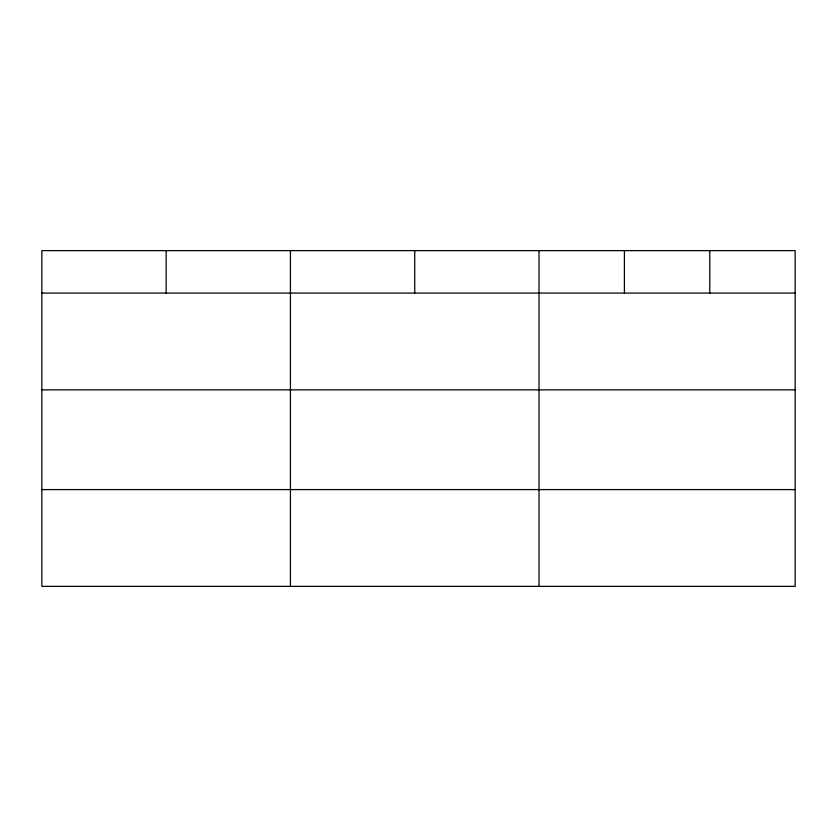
<?xml version="1.0" encoding="UTF-8"?>
<svg xmlns="http://www.w3.org/2000/svg" width="837" height="837" viewBox="0 0 837 837"><rect width="100%" height="100%" fill="white"/><g stroke="black" fill="none" stroke-linecap="round" stroke-linejoin="round"><path stroke-width="1.26" d="M795.15 389.864L795.15 250.619L41.85 250.619L41.85 586.381L795.15 586.381L795.15 389.864L41.85 389.864M41.85 293.076L795.15 293.076M41.85 489.593L795.15 489.593M709.776 250.619L709.776 293.076M624.402 250.619L624.402 293.076M539.028 250.619L539.028 586.381M414.733 250.619L414.733 293.076M290.439 250.619L290.439 586.381M166.144 250.619L166.144 293.076"/></g></svg>
